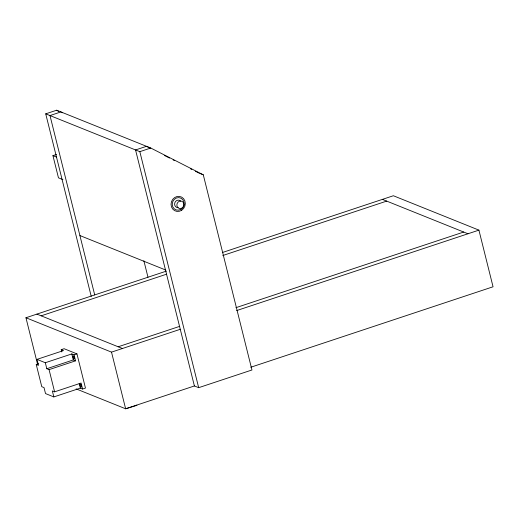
<?xml version="1.0" encoding="UTF-8"?>
<svg xmlns="http://www.w3.org/2000/svg" width="519" height="519" viewBox="0 0 519 519"><rect width="100%" height="100%" fill="white"/><g stroke="black" fill="none" stroke-linecap="round" stroke-linejoin="round"><path stroke-width="0.78" d="M91.221 296.355L45.717 113.843L56.655 110.21L150.776 148.032L203.286 174.812L251.949 369.989L198.68 387.674L194.398 385.954L125.637 408.79L76.105 388.88M62.909 179.619L58.465 177.835L52.932 155.642L56.532 154.441M45.717 113.843L139.832 151.665L150.776 148.032M37.563 364.312L25.95 317.745L166.424 271.1M222.541 252.468L393.363 195.741L478.92 230.131L493.05 286.786L250.742 367.251M41.17 315.831L166.605 274.181M222.781 255.523L386.694 201.1M61.787 351.927L61.223 349.676L64.103 348.723L76.942 353.88L85.466 388.076L82.586 389.036L80.335 388.128L53.846 396.925L45.516 393.577L44.018 387.576L41.767 386.674L36.233 364.474L38.503 363.722M36.233 364.474L38.484 365.376L36.985 359.382L63.48 350.584L61.223 349.676M36.985 359.382L45.315 362.729L71.81 353.932L74.061 354.834L76.942 353.88M45.315 362.729L46.814 368.724L73.302 359.933L75.553 360.835L74.061 354.834M46.814 368.724L49.065 369.632L75.553 360.835M118.176 346.776L179.743 326.334M235.918 307.683L463.701 232.045M25.95 317.745L111.514 352.129L180.275 329.299M236.619 310.589L478.92 230.131M53.846 396.925L52.348 390.924L54.599 391.832L81.094 383.035L82.586 389.036M382.419 199.38L467.982 233.764M199.718 173.378L203.286 174.812M52.932 155.642L56.629 157.127M79.913 235.555L165.477 269.938M36.894 314.112L122.452 348.496M136.581 405.157L136.964 405.313L125.637 408.79L111.514 352.129M150.095 148.149L146.501 146.313L135.556 149.946L194.398 385.954M164.478 155.486L169.518 158.055M173.112 159.884L174.553 160.624M190.376 168.694L191.816 169.428M195.41 171.257L199.004 173.093M62.293 112.785L60.937 111.929L49.993 115.562L94.711 294.915M56.655 110.21L58.699 111.494M139.832 151.665L198.68 387.674M143.873 260.752L147.98 277.224M71.81 353.932L73.302 359.933M79.212 383.632L80.335 388.128M49.065 369.632L54.599 391.832M178.147 207.671A3.815 3.529 -68.1 0 1 174.884 202.618A3.815 3.529 -68.1 0 1 180.716 201.106M181.112 209.196A6.364 5.878 -68.1 0 0 181.189 198.303A6.364 5.878 -68.1 0 0 172.224 204.194A6.364 5.878 -68.1 0 0 181.112 209.196M181.695 210.26A7.636 7.058 -68.1 0 0 181.793 197.188A7.636 7.058 -68.1 0 0 171.036 204.252A7.636 7.058 -68.1 0 0 181.695 210.26M182.188 207.983A3.815 3.529 -68.1 0 0 182.234 201.45A3.815 3.529 -68.1 0 0 176.856 204.979A3.815 3.529 -68.1 0 0 182.188 207.983M73.01 356.436A1.589 0.48 71.6 0 0 74.055 358.882A1.589 0.48 71.6 0 0 73.983 356.832A1.589 0.48 71.6 0 0 73.01 356.436M80.036 384.637A1.589 0.48 71.6 0 0 81.087 387.083A1.589 0.48 71.6 0 0 81.016 385.027A1.589 0.48 71.6 0 0 80.036 384.637"/></g></svg>
